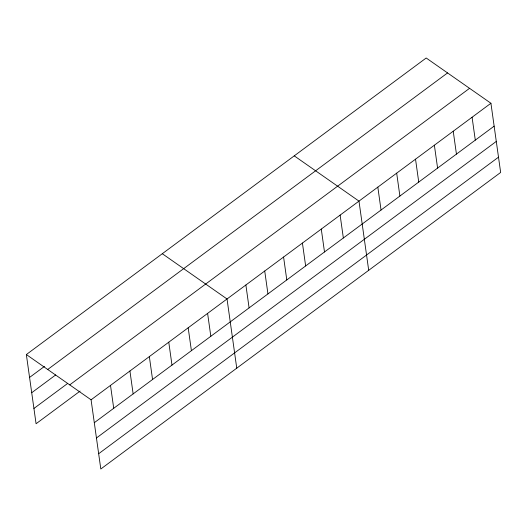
<?xml version="1.0" encoding="UTF-8"?>
<svg xmlns="http://www.w3.org/2000/svg" width="527" height="527" viewBox="0 0 527 527"><rect width="100%" height="100%" fill="white"/><g stroke="black" fill="none" stroke-linecap="round" stroke-linejoin="round"><path stroke-width="0.79" d="M26.35 354.546L426.191 57.996L490.927 103.259L500.65 172.454L100.809 469.004L91.079 399.809L26.35 354.546L36.073 423.741L80.097 391.093M29.565 377.437L44.459 366.397M47.713 369.486L447.555 72.93M31.712 392.72L55.664 374.954M33.926 408.465L67.588 383.498M69.722 384.875L469.564 88.325M91.079 399.809L490.927 103.259M94.3 422.7L494.142 126.151M96.448 437.983L496.289 141.427M98.661 453.727L498.502 157.171M294.244 155.86L358.979 201.123L368.702 270.311M162.296 253.718L227.032 298.98L236.755 368.175M472.073 117.238L475.295 140.129M453.227 131.216L456.441 154.115M434.373 145.202L437.594 168.093M415.526 159.18L418.741 182.072M396.679 173.159L399.894 196.051M377.826 187.138L381.047 210.029M340.126 215.102L343.347 237.993M321.279 229.08L324.494 251.972M302.426 243.059L305.647 265.951M283.579 257.044L286.793 279.936M264.725 271.023L267.947 293.914M245.878 285.002L249.093 307.893M207.605 313.387L210.826 336.279M188.185 327.794L191.406 350.686M168.765 342.194L171.98 365.086M149.345 356.601L152.56 379.493M129.925 371.001L133.14 393.893M110.505 385.408L113.72 408.3"/></g></svg>
